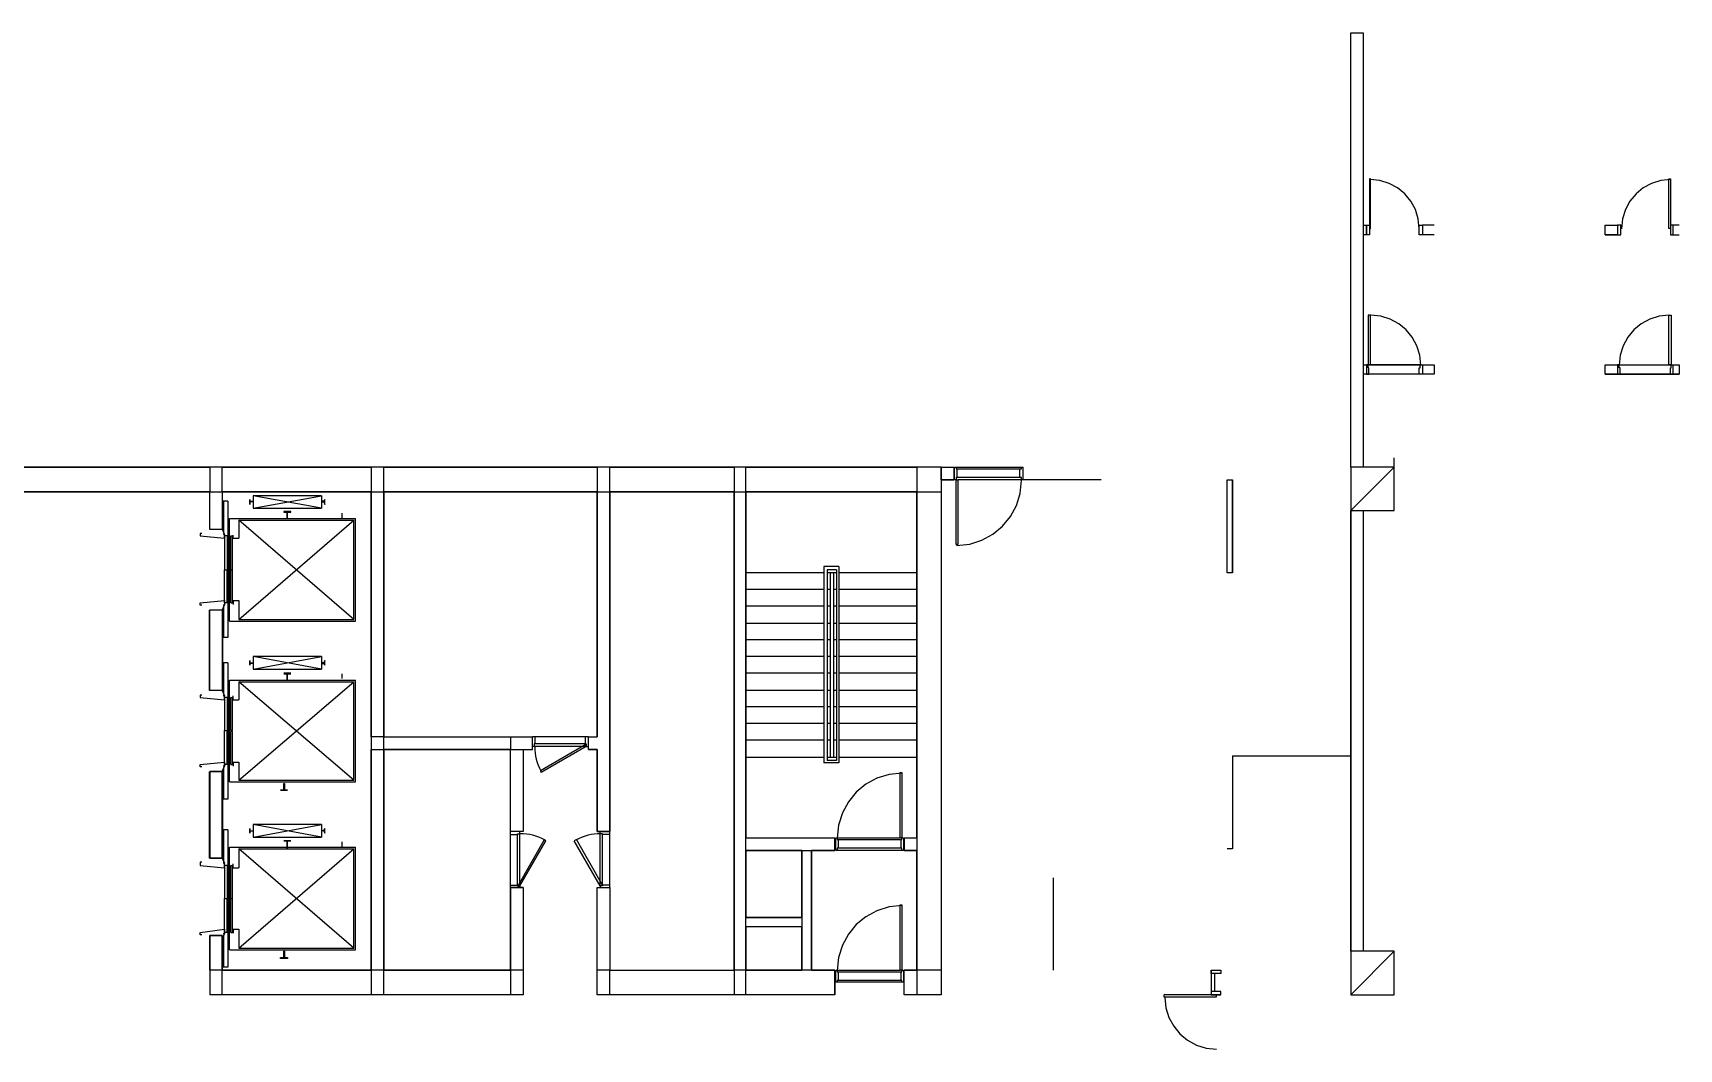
# Model space of a CAD drawing. Header units: millimetres. Extents: x -1062 to 473405, y -148599 to 38948.
# Drawn here: x 26171 to 52706, y -33954 to -17582 of the extents above; entities that cross this region are included whole.
import ezdxf

# ---------------------------------------------------------------- set-up
doc = ezdxf.new("R2010")
doc.units = ezdxf.units.MM
for name, color, linetype in [('COLUMN', 1, 'Continuous'), ('CORE_REF', 8, 'Continuous'), ('DOOR', 3, 'Continuous'), ('WALL', 7, 'Continuous'), ('WINDOW', 4, 'Continuous')]:
    doc.layers.add(name, color=color, linetype=linetype)

msp = doc.modelspace()

# ---------------------------------------------------------------- linework, layer by layer
at = {"layer": 'COLUMN'}
for p, q in [((47413.4, -25279), (48111.6, -24580.5)), ((48111.6, -24580.5), (47413.4, -24580.5)), ((47413.4, -24580.5), (47413.4, -25279)), ((48111.6, -25279), (48111.6, -24580.5)), ((47413.4, -25279), (48111.6, -25279)), ((47413.4, -33077.6), (48111.6, -32379.1)), ((48111.6, -32379.1), (47413.4, -32379.1)), ((47413.4, -32379.1), (47413.4, -33077.6)), ((48111.6, -33077.6), (48111.6, -32379.1)), ((47413.4, -33077.6), (48111.6, -33077.6))]:
    msp.add_line(p, q, dxfattribs=at)
at = {"layer": 'CORE_REF'}
for p, q in [((29312.9, -25126.6), (29224, -25126.6)), ((29249.4, -25634.7), (29249.4, -25126.6)), ((29312.9, -25126.6), (29312.9, -27323.9)), ((29668.3, -25177.4), (29668.3, -25101.2)), ((29668.3, -25101.2), (29668.3, -25126.6)), ((29668.3, -25126.6), (29693.7, -25126.6)), ((29693.7, -25139.3), (29668.3, -25139.3)), ((29668.3, -25139.3), (29668.3, -25177.4)), ((29693.7, -25126.6), (29719.1, -25126.6)), ((29719.1, -25139.3), (29693.7, -25139.3)), ((29719.1, -25240.9), (30823.4, -25037.7)), ((30823.4, -25037.7), (29719.1, -25037.7)), ((29719.1, -25037.7), (29719.1, -25240.9)), ((30823.4, -25240.9), (29719.1, -25037.7)), ((29719.1, -25126.6), (29719.1, -25139.3)), ((30823.4, -25037.7), (30823.4, -25240.9)), ((30848.8, -25126.6), (30823.4, -25126.6)), ((30823.4, -25126.6), (30823.4, -25139.3)), ((30823.4, -25139.3), (30848.8, -25139.3)), ((30861.5, -25126.6), (30848.8, -25126.6)), ((30848.8, -25139.3), (30861.5, -25139.3)), ((30874.2, -25101.2), (30861.5, -25126.6)), ((30861.5, -25139.3), (30874.2, -25177.4)), ((30874.2, -25177.4), (30874.2, -25101.2)), ((29338.3, -25406.1), (31369.2, -25406.1)), ((29338.3, -27057.2), (29338.3, -25406.1)), ((29490.6, -25431.5), (31343.8, -25431.5)), ((29490.6, -25431.5), (29490.6, -25723.6)), ((29490.6, -27031.8), (31343.8, -25431.5)), ((31343.8, -27031.8), (29490.6, -25431.5)), ((29719.1, -25240.9), (30823.4, -25240.9)), ((30328.3, -25291.7), (30214.1, -25291.7)), ((30214.1, -25291.7), (30214.1, -25304.4)), ((30214.1, -25304.4), (30264.9, -25304.4)), ((30264.9, -25304.4), (30264.9, -25342.5)), ((30264.9, -25342.5), (30264.9, -25406.1)), ((30264.9, -25406.1), (30277.6, -25406.1)), ((30277.6, -25342.5), (30277.6, -25304.4)), ((30277.6, -25304.4), (30328.3, -25304.4)), ((30277.6, -25406.1), (30277.6, -25342.5)), ((30328.3, -25304.4), (30328.3, -25291.7)), ((31153.4, -25317.1), (31153.4, -25393.3)), ((31343.8, -27031.8), (31343.8, -25431.5)), ((31369.2, -27057.2), (31369.2, -25406.1)), ((28894, -25647.4), (28868.6, -25647.4)), ((28868.6, -25647.4), (28868.6, -25685.5)), ((28868.6, -25685.5), (29262.1, -25723.6)), ((29224, -25583.9), (29262.1, -25660.1)), ((29262.1, -25660.1), (29236.7, -25660.1)), ((29262.1, -25723.6), (29262.1, -25660.1)), ((29262.1, -25685.5), (29262.1, -26231.6)), ((29300.2, -25685.5), (29262.1, -25685.5)), ((29300.2, -25685.5), (29300.2, -26231.6)), ((29363.7, -26231.6), (29363.7, -25685.5)), ((29363.7, -25685.5), (29389, -25685.5)), ((29389, -26231.6), (29389, -25685.5)), ((29401.7, -25723.6), (29401.7, -25672.8)), ((29401.7, -25723.6), (29490.6, -25723.6)), ((29262.1, -26765.1), (29262.1, -26231.6)), ((29262.1, -26231.6), (29300.2, -26231.6)), ((29300.2, -26765.1), (29300.2, -26231.6)), ((29363.7, -26765.1), (29363.7, -26231.6)), ((29363.7, -26231.6), (29389, -26231.6)), ((29389, -26765.1), (29389, -26231.6)), ((39162.8, -26180.8), (38921.7, -26180.8)), ((38921.7, -26180.8), (38921.7, -29343.5)), ((39124.8, -26231.6), (38972.4, -26231.6)), ((38972.4, -26231.6), (38972.4, -29305.3)), ((39124.8, -26231.6), (39124.8, -29305.3)), ((39162.8, -26180.8), (39162.8, -29343.5)), ((38921.7, -26282.4), (37665, -26282.4)), ((39124.8, -26282.4), (38972.4, -26282.4)), ((39023.2, -26282.4), (39023.2, -29254.5)), ((39074, -26282.4), (39074, -29254.5)), ((39124.8, -26282.4), (39112.1, -26282.4)), ((40419.5, -26282.4), (39162.8, -26282.4)), ((28868.6, -26765.1), (29262.1, -26727)), ((28868.6, -26803.2), (28868.6, -26765.1)), ((29262.1, -26727), (29262.1, -26803.2)), ((29300.2, -26765.1), (29262.1, -26765.1)), ((29363.7, -26765.1), (29389, -26765.1)), ((29401.7, -26727), (29401.7, -26790.5)), ((29401.7, -26727), (29490.6, -26727)), ((29490.6, -26727), (29490.6, -27031.8)), ((38921.7, -26549.2), (37665, -26549.2)), ((39023.2, -26549.2), (38972.4, -26549.2)), ((39124.8, -26549.2), (39074, -26549.2)), ((40419.5, -26549.2), (39162.8, -26549.2)), ((28894, -26803.2), (28868.6, -26803.2)), ((29224, -26879.4), (29262.1, -26803.2)), ((29262.1, -26803.2), (29236.7, -26803.2)), ((29249.4, -27323.9), (29249.4, -26815.9)), ((29338.3, -27057.2), (31369.2, -27057.2)), ((29490.6, -27031.8), (31343.8, -27031.8)), ((38921.7, -26815.9), (37665, -26815.9)), ((39023.2, -26815.9), (38972.4, -26815.9)), ((39124.8, -26815.9), (39074, -26815.9)), ((40419.5, -26815.9), (39162.8, -26815.9)), ((29312.9, -27323.9), (29224, -27323.9)), ((38921.7, -27095.3), (37665, -27095.3)), ((39023.2, -27095.3), (38972.4, -27095.3)), ((39124.8, -27095.3), (39074, -27095.3)), ((40419.5, -27095.3), (39162.8, -27095.3)), ((38921.7, -27362.1), (37665, -27362.1)), ((39023.2, -27362.1), (38972.4, -27362.1)), ((39124.8, -27362.1), (39074, -27362.1)), ((40419.5, -27362.1), (39162.8, -27362.1)), ((29312.9, -27730.4), (29224, -27730.4)), ((29249.4, -28238.4), (29249.4, -27730.4)), ((29312.9, -27730.4), (29312.9, -29927.7)), ((29668.3, -27768.5), (29668.3, -27692.3)), ((29668.3, -27692.3), (29668.3, -27730.4)), ((29668.3, -27730.4), (29693.7, -27730.4)), ((29693.7, -27743.1), (29668.3, -27743.1)), ((29668.3, -27743.1), (29668.3, -27768.5)), ((29693.7, -27730.4), (29719.1, -27730.4)), ((29719.1, -27743.1), (29693.7, -27743.1)), ((29719.1, -27832), (30823.4, -27628.8)), ((30823.4, -27628.8), (29719.1, -27628.8)), ((29719.1, -27628.8), (29719.1, -27832)), ((30823.4, -27832), (29719.1, -27628.8)), ((29719.1, -27730.4), (29719.1, -27743.1)), ((29719.1, -27832), (30823.4, -27832)), ((30823.4, -27628.8), (30823.4, -27832)), ((30848.8, -27730.4), (30823.4, -27730.4)), ((30823.4, -27730.4), (30823.4, -27743.1)), ((30823.4, -27743.1), (30848.8, -27743.1)), ((30861.5, -27730.4), (30848.8, -27730.4)), ((30848.8, -27743.1), (30861.5, -27743.1)), ((30874.2, -27692.3), (30861.5, -27730.4)), ((30861.5, -27743.1), (30874.2, -27768.5)), ((30874.2, -27768.5), (30874.2, -27692.3)), ((38921.7, -27628.8), (37665, -27628.8)), ((39023.2, -27628.8), (38972.4, -27628.8)), ((39124.8, -27628.8), (39074, -27628.8)), ((40419.5, -27628.8), (39162.8, -27628.8)), ((29338.3, -28009.8), (31369.2, -28009.8)), ((29338.3, -29648.3), (29338.3, -28009.8)), ((29490.6, -28035.2), (31343.8, -28035.2)), ((29490.6, -28035.2), (29490.6, -28327.3)), ((29490.6, -29622.9), (31343.8, -28035.2)), ((31343.8, -29622.9), (29490.6, -28035.2)), ((30328.3, -27895.5), (30214.1, -27895.5)), ((30214.1, -27908.2), (30264.9, -27908.2)), ((30264.9, -27908.2), (30264.9, -27946.3)), ((30264.9, -27946.3), (30264.9, -28009.8)), ((30264.9, -28009.8), (30277.6, -28009.8)), ((30277.6, -27946.3), (30277.6, -27908.2)), ((30277.6, -27908.2), (30328.3, -27908.2)), ((30277.6, -28009.8), (30277.6, -27946.3)), ((31153.4, -27908.2), (31153.4, -27984.4)), ((31343.8, -29622.9), (31343.8, -28035.2)), ((31369.2, -29648.3), (31369.2, -28009.8)), ((38921.7, -27895.5), (37665, -27895.5)), ((39023.2, -27895.5), (38972.4, -27895.5)), ((39124.8, -27895.5), (39074, -27895.5)), ((40419.5, -27895.5), (39162.8, -27895.5)), ((28894, -28251.1), (28868.6, -28251.1)), ((28868.6, -28251.1), (28868.6, -28289.2)), ((28868.6, -28289.2), (29262.1, -28327.3)), ((29224, -28174.9), (29262.1, -28263.8)), ((29262.1, -28263.8), (29236.7, -28263.8)), ((29262.1, -28327.3), (29262.1, -28263.8)), ((29262.1, -28289.2), (29262.1, -28822.7)), ((29300.2, -28289.2), (29262.1, -28289.2)), ((29300.2, -28289.2), (29300.2, -28822.7)), ((29363.7, -28822.7), (29363.7, -28289.2)), ((29363.7, -28289.2), (29389, -28289.2)), ((29389, -28822.7), (29389, -28289.2)), ((29401.7, -28327.3), (29401.7, -28263.8)), ((29401.7, -28327.3), (29490.6, -28327.3)), ((38921.7, -28174.9), (37665, -28174.9)), ((39023.2, -28174.9), (38972.4, -28174.9)), ((39124.8, -28174.9), (39074, -28174.9)), ((40419.5, -28174.9), (39162.8, -28174.9)), ((38921.7, -28441.7), (37665, -28441.7)), ((39023.2, -28441.7), (38972.4, -28441.7)), ((39124.8, -28441.7), (39074, -28441.7)), ((40419.5, -28441.7), (39162.8, -28441.7)), ((29262.1, -29368.9), (29262.1, -28822.7)), ((29262.1, -28822.7), (29300.2, -28822.7)), ((29300.2, -29368.9), (29300.2, -28822.7)), ((29389, -28822.7), (29363.7, -28822.7)), ((29363.7, -29368.9), (29363.7, -28835.4)), ((29389, -28835.4), (29363.7, -28835.4)), ((29389, -29368.9), (29389, -28835.4)), ((38921.7, -28708.4), (37665, -28708.4)), ((39023.2, -28708.4), (38972.4, -28708.4)), ((39124.8, -28708.4), (39074, -28708.4)), ((40419.5, -28708.4), (39162.8, -28708.4)), ((38921.7, -28975.1), (37665, -28975.1)), ((39023.2, -28975.1), (38972.4, -28975.1)), ((39124.8, -28975.1), (39074, -28975.1)), ((40419.5, -28975.1), (39162.8, -28975.1)), ((28868.6, -29368.9), (29262.1, -29330.8)), ((28868.6, -29407), (28868.6, -29368.9)), ((28894, -29407), (28868.6, -29407)), ((29224, -29483.2), (29262.1, -29394.3)), ((29262.1, -29394.3), (29236.7, -29394.3)), ((29249.4, -29927.7), (29249.4, -29419.7)), ((29262.1, -29330.8), (29262.1, -29394.3)), ((29300.2, -29368.9), (29262.1, -29368.9)), ((29363.7, -29368.9), (29389, -29368.9)), ((29401.7, -29330.8), (29401.7, -29394.3)), ((29401.7, -29330.8), (29490.6, -29330.8)), ((29490.6, -29330.8), (29490.6, -29622.9)), ((38921.7, -29254.5), (37665, -29254.5)), ((39162.8, -29343.5), (38921.7, -29343.5)), ((39023.2, -29254.5), (38972.4, -29254.5)), ((39124.8, -29305.3), (38972.4, -29305.3)), ((39124.8, -29254.5), (39023.2, -29254.5)), ((39124.8, -29254.5), (39112.1, -29254.5)), ((40419.5, -29254.5), (39162.8, -29254.5)), ((29338.3, -29648.3), (31369.2, -29648.3)), ((29490.6, -29622.9), (31343.8, -29622.9)), ((30214.1, -29737.2), (30214.1, -29673.7)), ((30214.1, -29673.7), (30226.8, -29673.7)), ((30226.8, -29673.7), (30226.8, -29737.2)), ((29312.9, -29927.7), (29224, -29927.7)), ((30163.3, -29775.3), (30214.1, -29775.3)), ((30277.6, -29788), (30163.3, -29788)), ((30214.1, -29775.3), (30214.1, -29737.2)), ((30226.8, -29737.2), (30226.8, -29775.3)), ((30226.8, -29775.3), (30277.6, -29775.3)), ((29312.9, -30423.1), (29224, -30423.1)), ((29249.4, -30943.8), (29249.4, -30423.1)), ((29312.9, -30423.1), (29312.9, -32633.1)), ((29668.3, -30473.9), (29668.3, -30397.7)), ((29668.3, -30397.7), (29668.3, -30423.1)), ((29668.3, -30423.1), (29668.3, -30435.8)), ((29668.3, -30435.8), (29693.7, -30435.8)), ((29668.3, -30435.8), (29668.3, -30473.9)), ((29693.7, -30435.8), (29719.1, -30435.8)), ((29719.1, -30537.4), (30823.4, -30334.2)), ((30823.4, -30334.2), (29719.1, -30334.2)), ((29719.1, -30334.2), (29719.1, -30537.4)), ((30823.4, -30537.4), (29719.1, -30334.2)), ((30823.4, -30334.2), (30823.4, -30537.4)), ((30848.8, -30435.8), (30823.4, -30435.8)), ((30861.5, -30435.8), (30848.8, -30435.8)), ((30874.2, -30397.7), (30861.5, -30423.1)), ((30861.5, -30423.1), (30861.5, -30435.8)), ((30861.5, -30435.8), (30874.2, -30473.9)), ((30874.2, -30473.9), (30874.2, -30397.7)), ((29338.3, -30702.5), (31369.2, -30702.5)), ((29338.3, -32353.7), (29338.3, -30702.5)), ((29490.6, -30727.9), (31343.8, -30727.9)), ((29490.6, -30727.9), (29490.6, -31032.7)), ((29490.6, -32328.3), (31343.8, -30727.9)), ((31343.8, -32328.3), (29490.6, -30727.9)), ((29719.1, -30537.4), (30823.4, -30537.4)), ((30214.1, -30600.9), (30264.9, -30600.9)), ((30328.3, -30600.9), (30214.1, -30600.9)), ((30264.9, -30600.9), (30264.9, -30613.6)), ((30264.9, -30613.6), (30264.9, -30639)), ((30264.9, -30639), (30264.9, -30651.7)), ((30264.9, -30651.7), (30264.9, -30702.5)), ((30264.9, -30702.5), (30264.9, -30715.2)), ((30264.9, -30715.2), (30277.6, -30715.2)), ((30277.6, -30613.6), (30277.6, -30600.9)), ((30277.6, -30600.9), (30328.3, -30600.9)), ((30277.6, -30639), (30277.6, -30613.6)), ((30277.6, -30651.7), (30277.6, -30639)), ((30277.6, -30702.5), (30277.6, -30651.7)), ((30277.6, -30715.2), (30277.6, -30702.5)), ((31153.4, -30613.6), (31153.4, -30689.8)), ((31343.8, -32328.3), (31343.8, -30727.9)), ((31369.2, -32353.7), (31369.2, -30702.5)), ((28894, -30943.8), (28868.6, -30943.8)), ((28868.6, -30943.8), (28868.6, -30994.6)), ((28868.6, -30994.6), (29262.1, -31032.7)), ((29224, -30880.3), (29262.1, -30956.5)), ((29262.1, -30956.5), (29236.7, -30956.5)), ((29262.1, -31032.7), (29262.1, -30956.5)), ((29262.1, -30994.6), (29262.1, -31528.1)), ((29300.2, -30994.6), (29262.1, -30994.6)), ((29300.2, -30994.6), (29300.2, -31528.1)), ((29363.7, -31528.1), (29363.7, -30994.6)), ((29363.7, -30994.6), (29389, -30994.6)), ((29389, -31528.1), (29389, -30994.6)), ((29401.7, -31032.7), (29401.7, -30969.2)), ((29401.7, -31032.7), (29490.6, -31032.7)), ((29262.1, -32074.2), (29262.1, -31528.1)), ((29262.1, -31528.1), (29300.2, -31528.1)), ((29300.2, -32074.2), (29300.2, -31528.1)), ((29363.7, -32074.2), (29363.7, -31528.1)), ((29363.7, -31528.1), (29389, -31528.1)), ((29389, -32074.2), (29389, -31528.1)), ((28868.6, -32074.2), (29262.1, -32023.4)), ((28868.6, -32112.3), (28868.6, -32074.2)), ((29224, -32175.8), (29262.1, -32099.6)), ((29262.1, -32099.6), (29236.7, -32099.6)), ((29262.1, -32023.4), (29262.1, -32099.6)), ((29300.2, -32074.2), (29262.1, -32074.2)), ((29363.7, -32074.2), (29389, -32074.2)), ((29401.7, -32023.4), (29401.7, -32086.9)), ((29401.7, -32023.4), (29490.6, -32023.4)), ((29490.6, -32023.4), (29490.6, -32328.3)), ((28894, -32112.3), (28868.6, -32112.3)), ((29249.4, -32633.1), (29249.4, -32125)), ((29338.3, -32353.7), (31369.2, -32353.7)), ((29490.6, -32328.3), (31343.8, -32328.3)), ((29312.9, -32633.1), (29224, -32633.1)), ((30163.3, -32480.7), (30214.1, -32480.7)), ((30163.3, -32493.4), (30163.3, -32480.7)), ((30277.6, -32493.4), (30163.3, -32493.4)), ((30214.1, -32442.6), (30214.1, -32379.1)), ((30214.1, -32379.1), (30226.8, -32379.1)), ((30214.1, -32468), (30214.1, -32442.6)), ((30214.1, -32480.7), (30214.1, -32468)), ((30226.8, -32379.1), (30226.8, -32442.6)), ((30226.8, -32442.6), (30226.8, -32468)), ((30226.8, -32468), (30226.8, -32480.7)), ((30226.8, -32480.7), (30277.6, -32480.7)), ((30277.6, -32480.7), (30277.6, -32493.4))]:
    msp.add_line(p, q, dxfattribs=at)
at = {"layer": 'DOOR'}
for p, q in [((47730.8, -19931.8), (47718.1, -19931.8)), ((47718.1, -19931.8), (47718.1, -20732)), ((47884.3, -19960.6), (47724.4, -19944.5)), ((47730.8, -20732), (47730.8, -19931.8)), ((48033.2, -20006.9), (47884.3, -19960.6)), ((48168, -20080.1), (48033.2, -20006.9)), ((48285.4, -20177), (48168, -20080.1)), ((52129.7, -20080.1), (52012.3, -20177)), ((52264.4, -20006.9), (52129.7, -20080.1)), ((52413.3, -19960.6), (52264.4, -20006.9)), ((52573.2, -19944.5), (52413.3, -19960.6)), ((52541.5, -20732), (52541.5, -19931.8)), ((52541.5, -19931.8), (52566.9, -19931.8)), ((52566.9, -19931.8), (52566.9, -20732)), ((48382.3, -20294.5), (48285.4, -20177)), ((48455.4, -20429.3), (48382.3, -20294.5)), ((48501.6, -20578.3), (48455.4, -20429.3)), ((51842.2, -20429.3), (51796, -20578.3)), ((51915.4, -20294.5), (51842.2, -20429.3)), ((52012.3, -20177), (51915.4, -20294.5)), ((47667.3, -20681.2), (47718.1, -20681.2)), ((47718.1, -20681.2), (47718.1, -20833.6)), ((48517.7, -20738.3), (48501.6, -20578.3)), ((48517.7, -20833.6), (48517.7, -20681.2)), ((48517.7, -20681.2), (48568.5, -20681.2)), ((51767.2, -20681.2), (51716.4, -20681.2)), ((51767.2, -20833.6), (51767.2, -20681.2)), ((51796, -20578.3), (51779.9, -20738.3)), ((52605, -20681.2), (52566.9, -20681.2)), ((52566.9, -20681.2), (52566.9, -20833.6)), ((47718.1, -20732), (47730.8, -20732)), ((48568.5, -20833.6), (48517.7, -20833.6)), ((51716.4, -20833.6), (51767.2, -20833.6)), ((52566.9, -20732), (52541.5, -20732)), ((47730.8, -22129.1), (47692.7, -22129.1)), ((47692.7, -22129.1), (47692.7, -22929.3)), ((47730.8, -22929.3), (47730.8, -22129.1)), ((47899.6, -22145.5), (47737.1, -22129.1)), ((48050.8, -22192.5), (47899.6, -22145.5)), ((48187.8, -22266.9), (48050.8, -22192.5)), ((48307, -22365.3), (48187.8, -22266.9)), ((52097.2, -22266.9), (51977.9, -22365.3)), ((52234.1, -22192.5), (52097.2, -22266.9)), ((52385.4, -22145.5), (52234.1, -22192.5)), ((52547.8, -22129.1), (52385.4, -22145.5)), ((52541.5, -22929.3), (52541.5, -22129.1)), ((52541.5, -22129.1), (52579.6, -22129.1)), ((52579.6, -22129.1), (52579.6, -22929.3)), ((48405.5, -22484.7), (48307, -22365.3)), ((48479.8, -22621.7), (48405.5, -22484.7)), ((51879.5, -22484.7), (51805.2, -22621.7)), ((51977.9, -22365.3), (51879.5, -22484.7)), ((48526.8, -22773.1), (48479.8, -22621.7)), ((48543.1, -22935.6), (48526.8, -22773.1)), ((51758.2, -22773.1), (51741.8, -22935.6)), ((51805.2, -22621.7), (51758.2, -22773.1)), ((47667.3, -22929.3), (47667.3, -23081.7)), ((47692.7, -22929.3), (47667.3, -22929.3)), ((47667.3, -23081.7), (47705.4, -23081.7)), ((47692.7, -22929.3), (47730.8, -22929.3)), ((48530.4, -22929.3), (47692.7, -22929.3)), ((47692.7, -22980.1), (47692.7, -22929.3)), ((47705.4, -22980.1), (47692.7, -22980.1)), ((47705.4, -23081.7), (47705.4, -22980.1)), ((48517.7, -23081.7), (48517.7, -22980.1)), ((48517.7, -22980.1), (48530.4, -22980.1)), ((48568.5, -23081.7), (48517.7, -23081.7)), ((48530.4, -22980.1), (48530.4, -22929.3)), ((48530.4, -22929.3), (48568.5, -22929.3)), ((48568.5, -22929.3), (48568.5, -23081.7)), ((51716.4, -22929.3), (51716.4, -23081.7)), ((51741.8, -22929.3), (51716.4, -22929.3)), ((51716.4, -23081.7), (51754.5, -23081.7)), ((51741.8, -22929.3), (52579.6, -22929.3)), ((51741.8, -22980.1), (51741.8, -22929.3)), ((51754.5, -22980.1), (51741.8, -22980.1)), ((51754.5, -23081.7), (51754.5, -22980.1)), ((52579.6, -22929.3), (52541.5, -22929.3)), ((52566.9, -23081.7), (52566.9, -22980.1)), ((52566.9, -22980.1), (52579.6, -22980.1)), ((52605, -23081.7), (52566.9, -23081.7)), ((52579.6, -22980.1), (52579.6, -22929.3)), ((52579.6, -22929.3), (52605, -22929.3)), ((52605, -22929.3), (52605, -23081.7)), ((41028.7, -24783.7), (41028.7, -24580.5)), ((41028.7, -24580.5), (41054.1, -24580.5)), ((41054.1, -24580.5), (41054.1, -24605.9)), ((41054.1, -24580.5), (42107.7, -24580.5)), ((41054.1, -24605.9), (41066.8, -24605.9)), ((41066.8, -24605.9), (41066.8, -24745.6)), ((41066.8, -24605.9), (42082.3, -24605.9)), ((42082.3, -24745.6), (42082.3, -24605.9)), ((42082.3, -24605.9), (42107.7, -24605.9)), ((42107.7, -24605.9), (42107.7, -24580.5)), ((42107.7, -24580.5), (42133.1, -24580.5)), ((41054.1, -24783.7), (41028.7, -24783.7)), ((41066.8, -24745.6), (41054.1, -24745.6)), ((41054.1, -24745.6), (41054.1, -24783.7)), ((41054.1, -25825.2), (41054.1, -24783.7)), ((41054.1, -24783.7), (41079.5, -24783.7)), ((42082.3, -24745.6), (41066.8, -24745.6)), ((41079.5, -24783.7), (41079.5, -25825.2)), ((42107.7, -24783.7), (41079.5, -24783.7)), ((42107.7, -24745.6), (42082.3, -24745.6)), ((42086.4, -25001.2), (42107.7, -24790)), ((42107.7, -24783.7), (42107.7, -24745.6)), ((42133.1, -24783.7), (42107.7, -24783.7)), ((41928.8, -25375.9), (42025.4, -25197.9)), ((42025.4, -25197.9), (42086.4, -25001.2)), ((41801, -25531), (41928.8, -25375.9)), ((41468.1, -25755.6), (41646, -25658.9)), ((41646, -25658.9), (41801, -25531)), ((41079.5, -25825.2), (41054.1, -25825.2)), ((41060.5, -25837.9), (41271.5, -25816.6)), ((41271.5, -25816.6), (41468.1, -25755.6)), ((34225.2, -29076.7), (34225.2, -28924.3)), ((34263.2, -28924.3), (34225.2, -28924.3)), ((34250.6, -29076.7), (34225.2, -29076.7)), ((34263.2, -29038.6), (34250.6, -29038.6)), ((34250.6, -29038.6), (34250.6, -29076.7)), ((35075.6, -29038.6), (34250.6, -29038.6)), ((35088.3, -29076.7), (34250.6, -29076.7)), ((35075.6, -28924.3), (34263.2, -28924.3)), ((34263.2, -28924.3), (34263.2, -29038.6)), ((34263.6, -29084.3), (34263.7, -29135.3)), ((34263.7, -29135.3), (34267.3, -29186)), ((34267.3, -29186), (34274.3, -29236.1)), ((35075.6, -29051.3), (34352.1, -29470.5)), ((35088.3, -29076.7), (34364.8, -29495.9)), ((35126.4, -28924.3), (35075.6, -28924.3)), ((35075.6, -28924.3), (35075.6, -29038.6)), ((35075.6, -29038.6), (35088.3, -29038.6)), ((35088.3, -29076.7), (35075.6, -29051.3)), ((35088.3, -29038.6), (35088.3, -29076.7)), ((35088.3, -29076.7), (35126.4, -29076.7)), ((35126.4, -29076.7), (35126.4, -28924.3)), ((34274.3, -29236.1), (34284.7, -29285.7)), ((34284.7, -29285.7), (34298.4, -29334.4)), ((34298.4, -29334.4), (34315.4, -29382.1)), ((34315.4, -29382.1), (34335.7, -29428.6)), ((34335.7, -29428.6), (34359.2, -29473.8)), ((34352.1, -29470.5), (34364.8, -29495.9)), ((39599.1, -29687.5), (39444.2, -29815.5)), ((39777, -29590.9), (39599.1, -29687.5)), ((39973.6, -29529.9), (39777, -29590.9)), ((40184.6, -29508.6), (39973.6, -29529.9)), ((40152.9, -30550.1), (40152.9, -29495.9)), ((40152.9, -29495.9), (40178.3, -29495.9)), ((40178.3, -29495.9), (40178.3, -30550.1)), ((39316.3, -29970.6), (39219.7, -30148.6)), ((39444.2, -29815.5), (39316.3, -29970.6)), ((39219.7, -30148.6), (39158.7, -30345.2)), ((34022.1, -30448.5), (33869.8, -30448.5)), ((33869.8, -30499.3), (33869.8, -30448.5)), ((33869.8, -31312.2), (33869.8, -30499.3)), ((33869.8, -30499.3), (33984, -30499.3)), ((33984, -30499.3), (33984, -30486.6)), ((33984, -30486.6), (34022.1, -30486.6)), ((33984, -31312.2), (33984, -30486.6)), ((34022.1, -30486.6), (34022.1, -30448.5)), ((34022.1, -31324.9), (34022.1, -30486.6)), ((34080.6, -30487.1), (34029.7, -30487)), ((34131.2, -30490.6), (34080.6, -30487.1)), ((34181.4, -30497.6), (34131.2, -30490.6)), ((34230.9, -30508), (34181.4, -30497.6)), ((34279.6, -30521.7), (34230.9, -30508)), ((35120.7, -30508), (35072, -30521.7)), ((35170.2, -30497.6), (35120.7, -30508)), ((35220.3, -30490.6), (35170.2, -30497.6)), ((35271, -30487.1), (35220.3, -30490.6)), ((35321.9, -30487), (35271, -30487.1)), ((35316.8, -30486.6), (35316.8, -30448.5)), ((35316.8, -30448.5), (35469.1, -30448.5)), ((35354.9, -30486.6), (35316.8, -30486.6)), ((35316.8, -31324.9), (35316.8, -30486.6)), ((35354.9, -30499.3), (35354.9, -30486.6)), ((35354.9, -31312.2), (35354.9, -30486.6)), ((35469.1, -30499.3), (35354.9, -30499.3)), ((35469.1, -30499.3), (35469.1, -30448.5)), ((35469.1, -31312.2), (35469.1, -30499.3)), ((39158.7, -30345.2), (39137.5, -30556.4)), ((33996.7, -31312.2), (34415.6, -30575.5)), ((34022.1, -31324.9), (34441, -30600.9)), ((34327.2, -30538.8), (34279.6, -30521.7)), ((34373.8, -30559.1), (34327.2, -30538.8)), ((34418.9, -30582.6), (34373.8, -30559.1)), ((34415.6, -30575.5), (34441, -30600.9)), ((34936, -30575.5), (34897.9, -30600.9)), ((35316.8, -31324.9), (34897.9, -30600.9)), ((34977.8, -30559.1), (34932.6, -30582.6)), ((35354.9, -31312.2), (34936, -30575.5)), ((35024.3, -30538.8), (34977.8, -30559.1)), ((35072, -30521.7), (35024.3, -30538.8)), ((39112.1, -30753.3), (39112.1, -30550.1)), ((39112.1, -30550.1), (39137.5, -30550.1)), ((39137.5, -30753.3), (39112.1, -30753.3)), ((39137.5, -30550.1), (39137.5, -30575.5)), ((39137.5, -30550.1), (40152.9, -30550.1)), ((39137.5, -30575.5), (39150.1, -30575.5)), ((39137.5, -30715.2), (39137.5, -30753.3)), ((39150.1, -30715.2), (39137.5, -30715.2)), ((40178.3, -30753.3), (39137.5, -30753.3)), ((39150.1, -30575.5), (39150.1, -30715.2)), ((39150.1, -30575.5), (40165.6, -30575.5)), ((40165.6, -30715.2), (39150.1, -30715.2)), ((40178.3, -30550.1), (40152.9, -30550.1)), ((40165.6, -30715.2), (40165.6, -30575.5)), ((40165.6, -30575.5), (40178.3, -30575.5)), ((40178.3, -30715.2), (40165.6, -30715.2)), ((40178.3, -30575.5), (40178.3, -30550.1)), ((40178.3, -30550.1), (40203.7, -30550.1)), ((40178.3, -30753.3), (40178.3, -30715.2)), ((40203.7, -30753.3), (40178.3, -30753.3)), ((40203.7, -30550.1), (40203.7, -30753.3)), ((33869.8, -31350.3), (33869.8, -31312.2)), ((33869.8, -31312.2), (33984, -31312.2)), ((34022.1, -31350.3), (33869.8, -31350.3)), ((33984, -31312.2), (33984, -31324.9)), ((33984, -31324.9), (34022.1, -31324.9)), ((34022.1, -31324.9), (33996.7, -31312.2)), ((34022.1, -31324.9), (34022.1, -31350.3)), ((35316.8, -31324.9), (35354.9, -31312.2)), ((35354.9, -31324.9), (35316.8, -31324.9)), ((35316.8, -31324.9), (35316.8, -31350.3)), ((35316.8, -31350.3), (35469.1, -31350.3)), ((35469.1, -31312.2), (35354.9, -31312.2)), ((35354.9, -31312.2), (35354.9, -31324.9)), ((35469.1, -31350.3), (35469.1, -31312.2)), ((39599.1, -31821.3), (39444.2, -31949.3)), ((39777, -31724.7), (39599.1, -31821.3)), ((39973.6, -31663.7), (39777, -31724.7)), ((40184.6, -31642.4), (39973.6, -31663.7)), ((40152.9, -32683.9), (40152.9, -31629.7)), ((40152.9, -31629.7), (40178.3, -31629.7)), ((40178.3, -31629.7), (40178.3, -32683.9)), ((39316.3, -32104.4), (39219.7, -32282.4)), ((39444.2, -31949.3), (39316.3, -32104.4)), ((39219.7, -32282.4), (39158.7, -32479.1)), ((39158.7, -32479.1), (39137.5, -32690.2)), ((39112.1, -32874.4), (39112.1, -32683.9)), ((39112.1, -32683.9), (39137.5, -32683.9)), ((39137.5, -32874.4), (39112.1, -32874.4)), ((39137.5, -32683.9), (39137.5, -32709.3)), ((39137.5, -32683.9), (40152.9, -32683.9)), ((39137.5, -32709.3), (39150.1, -32709.3)), ((39137.5, -32849), (39137.5, -32874.4)), ((39150.1, -32849), (39137.5, -32849)), ((40178.3, -32874.4), (39137.5, -32874.4)), ((39150.1, -32709.3), (39150.1, -32849)), ((39150.1, -32709.3), (40165.6, -32709.3)), ((40165.6, -32849), (39150.1, -32849)), ((40178.3, -32683.9), (40152.9, -32683.9)), ((40165.6, -32849), (40165.6, -32709.3)), ((40165.6, -32709.3), (40178.3, -32709.3)), ((40178.3, -32849), (40165.6, -32849)), ((40178.3, -32709.3), (40178.3, -32683.9)), ((40178.3, -32683.9), (40203.7, -32683.9)), ((40178.3, -32874.4), (40178.3, -32849)), ((40203.7, -32874.4), (40178.3, -32874.4)), ((40203.7, -32683.9), (40203.7, -32874.4)), ((45319.1, -33077.6), (44405.1, -33077.6)), ((44405.1, -33115.7), (44405.1, -33077.6)), ((45242.9, -33115.7), (44405.1, -33115.7)), ((44417.8, -33122.1), (44434.7, -33289.8)), ((45319.1, -33026.8), (45166.7, -33026.8)), ((45166.7, -33026.8), (45166.7, -33077.6)), ((45166.7, -33077.6), (45319.1, -33077.6)), ((45242.9, -33077.6), (45242.9, -33115.7)), ((45319.1, -33077.6), (45319.1, -33026.8)), ((44434.7, -33289.8), (44483.2, -33445.9)), ((44483.2, -33445.9), (44559.8, -33587.2)), ((44559.8, -33587.2), (44661.3, -33710.4)), ((44661.3, -33710.4), (44784.4, -33811.9)), ((44784.4, -33811.9), (44925.6, -33888.6)), ((44925.6, -33888.6), (45081.7, -33937.1)), ((45081.7, -33937.1), (45249.2, -33954))]:
    msp.add_line(p, q, dxfattribs=at)
at = {"layer": 'WALL'}
for p, q in [((47413.4, -24580.5), (47413.4, -17582.1)), ((47616.5, -17582.1), (47616.5, -20681.2)), ((47616.5, -20681.2), (47667.3, -20681.2)), ((47616.5, -20681.2), (47616.5, -24580.5)), ((47667.3, -20681.2), (47667.3, -20833.6)), ((48758.9, -20681.2), (48568.5, -20681.2)), ((48568.5, -20681.2), (48568.5, -20833.6)), ((51513.3, -20681.2), (51716.4, -20681.2)), ((51716.4, -20681.2), (51716.4, -20833.6)), ((52706.5, -20681.2), (52605, -20681.2)), ((52605, -20681.2), (52605, -20833.6)), ((47667.3, -20833.6), (47616.5, -20833.6)), ((47718.1, -20833.6), (47667.3, -20833.6)), ((48758.9, -20833.6), (48568.5, -20833.6)), ((51513.3, -20833.6), (51716.4, -20833.6)), ((52566.9, -20833.6), (52605, -20833.6)), ((52605, -20833.6), (52706.5, -20833.6)), ((47616.5, -22929.3), (48758.9, -22929.3)), ((48758.9, -23081.7), (47616.5, -23081.7)), ((51513.3, -22929.3), (52706.5, -22929.3)), ((51513.3, -23081.7), (52706.5, -23081.7)), ((40813, -24580.5), (13129, -24580.5)), ((40813, -24580.5), (41016, -24580.5)), ((40813, -24580.5), (40813, -33077.6)), ((41016, -24580.5), (41016, -24783.7)), ((42133.1, -24783.7), (42133.1, -24580.5)), ((48111.6, -24580.5), (48111.6, -24428.1)), ((40813, -24783.7), (41016, -24783.7)), ((43389.7, -24783.7), (42133.1, -24783.7)), ((45420.6, -26282.4), (45420.6, -24783.7)), ((45509.4, -26282.4), (45509.4, -24783.7)), ((47413.4, -24783.7), (47413.4, -33077.6)), ((24921, -24974.2), (29020.9, -24974.2)), ((29020.9, -25583.9), (29020.9, -24974.2)), ((29224, -24974.2), (31623.1, -24974.2)), ((29224, -24974.2), (29224, -25583.9)), ((31623.1, -24974.2), (31623.1, -32683.9)), ((31826.2, -24974.2), (35266, -24974.2)), ((31826.2, -28924.3), (31826.2, -24974.2)), ((35266, -24974.2), (35266, -28924.3)), ((35469.1, -24974.2), (37474.6, -24974.2)), ((35469.1, -30448.5), (35469.1, -24974.2)), ((37474.6, -24974.2), (37474.6, -32683.9)), ((37665, -24974.2), (40419.5, -24974.2)), ((37665, -30550.1), (37665, -24974.2)), ((40419.5, -30550.1), (40419.5, -24974.2)), ((40419.5, -24974.2), (40419.5, -32683.9)), ((47616.5, -25279), (47616.5, -32379.1)), ((29224, -25583.9), (29020.9, -25583.9)), ((45509.4, -26282.4), (45420.6, -26282.4)), ((29020.9, -28174.9), (29020.9, -26879.4)), ((29020.9, -26879.4), (29224, -26879.4)), ((29224, -26879.4), (29224, -28174.9)), ((29224, -28174.9), (29020.9, -28174.9)), ((31826.2, -28924.3), (34225.2, -28924.3)), ((31826.2, -32683.9), (31826.2, -29127.5)), ((31826.2, -29127.5), (33869.8, -29127.5)), ((33869.8, -30448.5), (33869.8, -29127.5)), ((34072.9, -29127.5), (34225.2, -29127.5)), ((34072.9, -29127.5), (34072.9, -30448.5)), ((34225.2, -29127.5), (34225.2, -28924.3)), ((35126.4, -28924.3), (35266, -28924.3)), ((35126.4, -29127.5), (35126.4, -28924.3)), ((35126.4, -29127.5), (35266, -29127.5)), ((35266, -29127.5), (35266, -30448.5)), ((45509.4, -29229.1), (45509.4, -30727.9)), ((45509.4, -29229.1), (47413.4, -29229.1)), ((29224, -29483.2), (29020.9, -29483.2)), ((29020.9, -29483.2), (29020.9, -30880.3)), ((29224, -30880.3), (29224, -29483.2)), ((34072.9, -30448.5), (33869.8, -30448.5)), ((35266, -30448.5), (35469.1, -30448.5)), ((37665, -32683.9), (37665, -30550.1)), ((37665, -30550.1), (39099.4, -30550.1)), ((37665, -30753.3), (39099.4, -30753.3)), ((38566.3, -30753.3), (38566.3, -32683.9)), ((38718.6, -30753.3), (38718.6, -32683.9)), ((39099.4, -30753.3), (39099.4, -30550.1)), ((40216.4, -30550.1), (40419.5, -30550.1)), ((40216.4, -30550.1), (40216.4, -30753.3)), ((40216.4, -30753.3), (40419.5, -30753.3)), ((40419.5, -30550.1), (40419.5, -32683.9)), ((45509.4, -30727.9), (45420.6, -30727.9)), ((29020.9, -30880.3), (29224, -30880.3)), ((42615.4, -31197.8), (42615.4, -32683.9)), ((34072.9, -31350.3), (33869.8, -31350.3)), ((33869.8, -31350.3), (33869.8, -32683.9)), ((34072.9, -31350.3), (34072.9, -33077.6)), ((35266, -33077.6), (35266, -31350.3)), ((35266, -31350.3), (35469.1, -31350.3)), ((35469.1, -31350.3), (35469.1, -32683.9)), ((38566.3, -31832.9), (37665, -31832.9)), ((38566.3, -31985.3), (37665, -31985.3)), ((29224, -32125), (29020.9, -32125)), ((29020.9, -32125), (29020.9, -33077.6)), ((29224, -32683.9), (29224, -32125)), ((31623.1, -32683.9), (29224, -32683.9)), ((31521.5, -32683.9), (31623.1, -32683.9)), ((33869.8, -32683.9), (31826.2, -32683.9)), ((35469.1, -32683.9), (37474.6, -32683.9)), ((39099.4, -32683.9), (37665, -32683.9)), ((39099.4, -33077.6), (39099.4, -32683.9)), ((40419.5, -32683.9), (40216.4, -32683.9)), ((40216.4, -33077.6), (40216.4, -32683.9)), ((34072.9, -33077.6), (29020.9, -33077.6)), ((39099.4, -33077.6), (35266, -33077.6)), ((40813, -33077.6), (40216.4, -33077.6))]:
    msp.add_line(p, q, dxfattribs=at)
for points in [[(47413.4, -24580.5), (47413.4, -20681.2), (47413.4, -17582.1), (47616.5, -17582.1), (47616.5, -20680), (47665, -20680), (47665, -20835), (47616.5, -20835), (47616.5, -22929.3), (48758.9, -22929.3), (48758.9, -23081.7), (47616.5, -23081.7), (47616.5, -24580.5), (47413.4, -24580.5)], [(51716.4, -20681.2), (51716.4, -20833.6), (51513.3, -20833.6), (51513.3, -20681.2), (51716.4, -20681.2)], [(52706.5, -22929.3), (52706.5, -23081.7), (51513.3, -23081.7), (51513.3, -22929.3), (52706.5, -22929.3)], [(29020.9, -24580.5), (29020.9, -24974.2), (24921, -24974.2), (24921, -24580.5), (29020.9, -24580.5)], [(31623.1, -24580.5), (31623.1, -24974.2), (29224, -24974.2), (29224, -24580.5), (31623.1, -24580.5)], [(35266, -24580.5), (35266, -24974.2), (31826.2, -24974.2), (31826.2, -24580.5), (35266, -24580.5)], [(37474.6, -24580.5), (37474.6, -24974.2), (35469.1, -24974.2), (35469.1, -24580.5), (37474.6, -24580.5)], [(40419.5, -24580.5), (40419.5, -24974.2), (37665, -24974.2), (37665, -24580.5), (40419.5, -24580.5)], [(40813, -24580.5), (40815, -24580.5), (40815, -24580), (41015, -24580), (41015, -24580.5), (41016, -24580.5), (41016, -24783.7), (41015, -24783.7), (41015, -24785), (40815, -24785), (40815, -24783.7), (40813, -24783.7), (40813, -24580.5)], [(45509.4, -24783.7), (45509.4, -26282.4), (45420.6, -26282.4), (45420.6, -24783.7), (45509.4, -24783.7)], [(29224, -24974.2), (29224, -25583.9), (29020.9, -25583.9), (29020.9, -24974.2), (29224, -24974.2)], [(31826.2, -24974.2), (31826.2, -28924.3), (31623.1, -28924.3), (31623.1, -24974.2), (31826.2, -24974.2)], [(35126.4, -29127.5), (35126.4, -28924.3), (35266, -28924.3), (35266, -24974.2), (35469.1, -24974.2), (35469.1, -28924.3), (35469.1, -29127.5), (35469.1, -30448.5), (35266, -30448.5), (35266, -29127.5), (35126.4, -29127.5)], [(37474.6, -32683.9), (37474.6, -30550.1), (37474.6, -24974.2), (37665, -24974.2), (37665, -30550), (39100, -30550), (39100, -30755), (38720, -30755), (38720, -32683.9), (39099.4, -32683.9), (39099.4, -33077.6), (37665, -33077.6), (37665, -32683.9), (37474.6, -32683.9)], [(40419.5, -30550), (40419.5, -24974.2), (40813, -24974.2), (40813, -30550.1), (40813, -32683.9), (40419.5, -32683.9), (40419.5, -30755), (40215, -30755), (40215, -30550), (40419.5, -30550)], [(47616.5, -25279), (47616.5, -32379.1), (47413.4, -32379.1), (47413.4, -25279), (47616.5, -25279)], [(29225, -26880), (29225, -28175), (29020, -28175), (29020, -26880), (29020.9, -26880), (29020.9, -26879.4), (29224, -26879.4), (29224, -26880), (29225, -26880)], [(31826.2, -29127.5), (31826.2, -32683.9), (31623.1, -32683.9), (31623.1, -29127.5), (31826.2, -29127.5)], [(31826.2, -28924.3), (33869.8, -28924.3), (33869.8, -29127.5), (31826.2, -29127.5), (31826.2, -28924.3)], [(34072.9, -29127.5), (34072.9, -30448.5), (33869.8, -30448.5), (33869.8, -29127.5), (34072.9, -29127.5)], [(29020, -30880), (29020, -29485), (29020.9, -29485), (29020.9, -29483.2), (29224, -29483.2), (29224, -29485), (29225, -29485), (29225, -30880), (29224, -30880), (29224, -30880.3), (29020.9, -30880.3), (29020.9, -30880), (29020, -30880)], [(37665, -31832.9), (38565, -31832.9), (38565, -30755), (37665, -30755), (37665, -31832.9)], [(34072.9, -31350.3), (34072.9, -32683.9), (33869.8, -32683.9), (33869.8, -31350.3), (34072.9, -31350.3)], [(35469.1, -31350.3), (35469.1, -32683.9), (35266, -32683.9), (35266, -31350.3), (35469.1, -31350.3)], [(38565, -32683.9), (38565, -31985.3), (37665, -31985.3), (37665, -32683.9), (38565, -32683.9)], [(29224, -32125), (29224, -32683.9), (29020.9, -32683.9), (29020.9, -32125), (29224, -32125)], [(31623.1, -32683.9), (31623.1, -33077.6), (29224, -33077.6), (29224, -32683.9), (31623.1, -32683.9)], [(31826.2, -32683.9), (33869.8, -32683.9), (33869.8, -33077.6), (31826.2, -33077.6), (31826.2, -32683.9)], [(37474.6, -32683.9), (37474.6, -33077.6), (35469.1, -33077.6), (35469.1, -32683.9), (37474.6, -32683.9)], [(40419.5, -32683.9), (40419.5, -33077.6), (40216.4, -33077.6), (40216.4, -32683.9), (40419.5, -32683.9)]]:
    msp.add_lwpolyline(points, close=True, dxfattribs=at)
at = {"layer": 'WINDOW'}
for p, q in [((45166.7, -32734.7), (45166.7, -32683.9)), ((45166.7, -32683.9), (45319.1, -32683.9)), ((45166.7, -32683.9), (45166.7, -33026.8)), ((45319.1, -32734.7), (45166.7, -32734.7)), ((45217.5, -32734.7), (45217.5, -33026.8)), ((45319.1, -32683.9), (45319.1, -32734.7))]:
    msp.add_line(p, q, dxfattribs=at)

doc.saveas('drawing.dxf')
